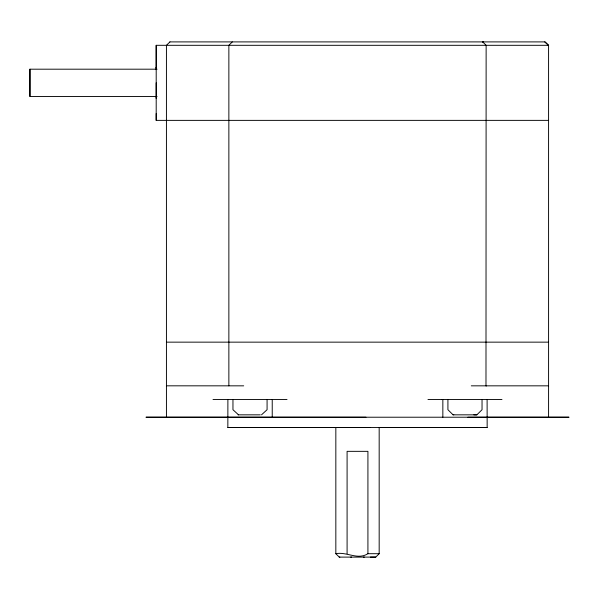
<?xml version="1.0" encoding="UTF-8"?>
<svg xmlns="http://www.w3.org/2000/svg" width="599" height="599" viewBox="0 0 599 599"><rect width="100%" height="100%" fill="white"/><g stroke="black" fill="none" stroke-linecap="round" stroke-linejoin="round"><path stroke-width="0.9" d="M157.08 96.491L29.95 96.491L29.95 69.192L157.08 69.192M548.437 120.369L156.197 120.377L156.197 45.307L548.579 45.307L548.587 417.211M156.197 97.674L156.197 98.191L156.197 82.842M166.44 417.211L166.432 45.307L169.966 41.893M370.564 427.454L227.845 427.454L227.89 399.481M228.863 385.838L228.863 45.314L232.307 41.9M267.079 399.481L267.079 409.716L261.508 414.837M379.174 427.499L379.174 553.701L375.76 557.107L339.251 557.107L335.837 553.701L335.837 427.499M347.091 553.701L347.091 451.339L367.921 451.339L367.921 553.701C357.491 560.342 346.776 551.484 335.837 553.701M485.984 385.838L486.133 45.314L482.719 41.9M227.845 427.454L487.159 427.454L487.107 399.481M476.871 414.837L475.277 414.837L476.871 414.837L482.038 409.716L482.038 399.481L481.454 399.481M548.429 385.831L471.293 385.838M166.47 342.149L548.437 342.149M166.477 385.823L243.696 385.838M486.096 385.838L486.478 385.831M442.848 399.481L442.848 417.226M482.472 41.885L483.58 41.893M544.701 41.893L548.437 45.307M169.869 41.9L545.165 41.9L548.572 45.314M213.004 399.481L287.026 399.481M427.963 399.481L501.984 399.481M233.543 399.481L232.959 399.481L232.959 409.716L238.529 414.837M442.219 399.481L443.552 399.481M448.501 399.481L447.917 399.481L447.917 409.716L453.076 414.837L454.671 414.837M238.117 414.837L260.258 414.837M455.09 414.837L474.865 414.837L473.839 414.837M453.076 414.837L453.48 414.837M365.982 417.226L145.961 417.218L569.05 417.218L467.871 417.226M379.085 427.446L487.159 427.454M367.921 553.701L379.174 553.701M339.251 557.107L339.873 557.107M350.677 557.107L351.598 557.107M363.413 557.115L364.327 557.107M370.414 557.115L375.76 557.107M272.231 399.481L272.231 417.226M156.197 45.307L156.197 69.544M156.197 120.377L156.197 113.548M29.95 69.192L29.95 96.491M156.197 67.485L156.197 68.009L156.197 67.485"/></g></svg>
